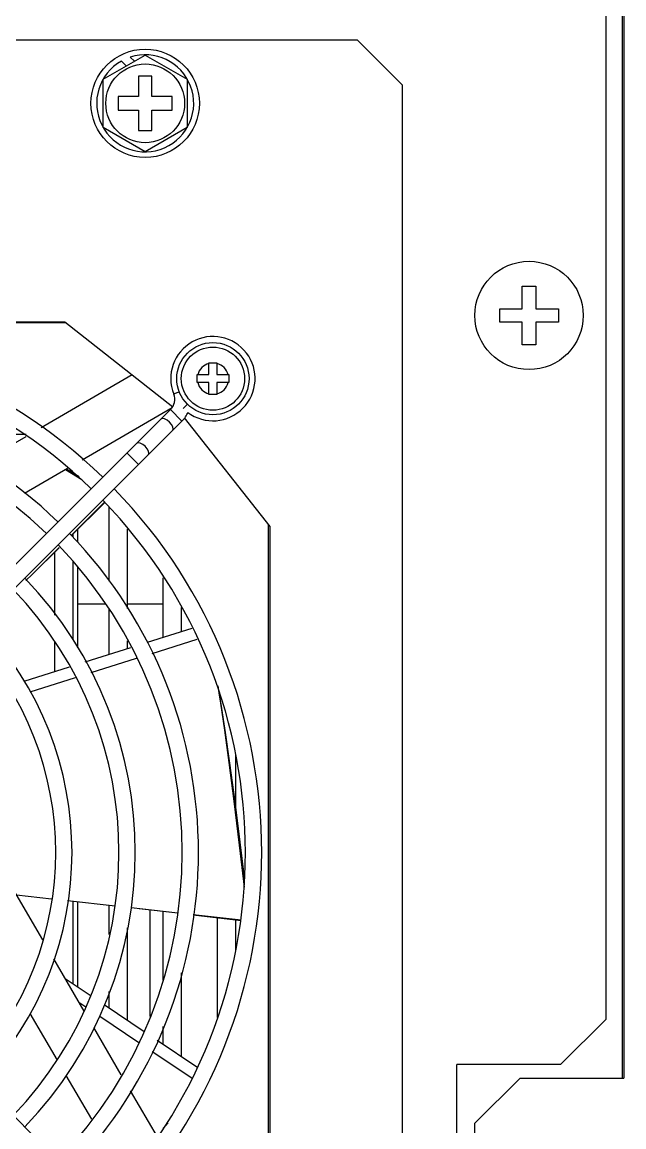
# Model space of a CAD drawing. Header units: millimetres. Extents: x -2 to 101, y -1 to 125.
# Drawn here: x 28.43 to 35.09, y 35.66 to 47.9 of the extents above; entities that cross this region are included whole.
import ezdxf

# ---------------------------------------------------------------- set-up
doc = ezdxf.new("R2010")
doc.units = ezdxf.units.MM

msp = doc.modelspace()

# ---------------------------------------------------------------- linework, layer by layer
for p, q in [((35.07, 51.35), (35.07, 36.2)), ((35.09, 51.35), (35.09, 36.2)), ((34.89, 48.1), (34.89, 36.85)), ((32.14, 47.7), (3.44, 47.7)), ((32.64, 47.2), (32.14, 47.7)), ((29.326, 47.268), (29.79, 47.535)), ((29.67, 47.466), (29.625, 47.511)), ((29.79, 47.535), (30.254, 47.268)), ((29.526, 47.468), (29.58, 47.414)), ((29.326, 46.732), (29.326, 47.268)), ((29.715, 47.3), (29.715, 47.075)), ((29.865, 47.3), (29.715, 47.3)), ((29.865, 47.075), (29.865, 47.3)), ((30.254, 47.268), (30.254, 46.732)), ((32.64, 30.2), (32.64, 47.2)), ((29.49, 47.075), (29.49, 46.925)), ((29.715, 47.075), (29.49, 47.075)), ((30.09, 47.075), (29.865, 47.075)), ((30.09, 46.925), (30.09, 47.075)), ((29.49, 46.925), (29.715, 46.925)), ((29.715, 46.925), (29.715, 46.7)), ((29.865, 46.7), (29.865, 46.925)), ((29.865, 46.925), (30.09, 46.925)), ((29.79, 46.464), (29.326, 46.732)), ((29.715, 46.7), (29.865, 46.7)), ((30.254, 46.732), (29.79, 46.464)), ((33.965, 44.725), (33.965, 44.975)), ((33.965, 44.975), (34.115, 44.975)), ((34.115, 44.975), (34.115, 44.725)), ((33.715, 44.575), (33.715, 44.725)), ((33.715, 44.725), (33.965, 44.725)), ((34.115, 44.725), (34.365, 44.725)), ((34.365, 44.725), (34.365, 44.575)), ((28.917, 44.567), (21.663, 44.567)), ((21.68, 44.58), (28.9, 44.58)), ((28.9, 44.58), (30.095, 43.639)), ((33.965, 44.575), (33.715, 44.575)), ((33.965, 44.325), (33.965, 44.575)), ((34.115, 44.575), (34.115, 44.325)), ((34.365, 44.575), (34.115, 44.575)), ((34.115, 44.325), (33.965, 44.325)), ((30.496, 43.994), (30.496, 44.125)), ((30.496, 44.125), (30.584, 44.125)), ((30.584, 44.125), (30.584, 43.994)), ((29.647, 43.992), (28.64, 43.406)), ((30.365, 43.906), (30.365, 43.994)), ((30.365, 43.994), (30.496, 43.994)), ((30.584, 43.994), (30.715, 43.994)), ((30.715, 43.994), (30.715, 43.906)), ((30.496, 43.906), (30.365, 43.906)), ((30.496, 43.775), (30.496, 43.906)), ((30.584, 43.906), (30.584, 43.775)), ((30.715, 43.906), (30.584, 43.906)), ((30.169, 43.804), (30.105, 43.779)), ((30.584, 43.775), (30.496, 43.775)), ((30.07, 43.607), (25.933, 39.471)), ((29.093, 43.052), (30.087, 43.63)), ((30.197, 43.48), (30.07, 43.607)), ((30.258, 43.668), (30.21, 43.62)), ((30.197, 43.48), (26.061, 39.343)), ((30.222, 43.514), (31.17, 42.31)), ((28.471, 43.33), (28.298, 43.33)), ((28.469, 43.307), (27.976, 43.02)), ((29.716, 42.999), (29.589, 43.126)), ((28.455, 42.682), (28.931, 42.958)), ((28.906, 42.943), (29.088, 42.831)), ((28.919, 42.951), (29.058, 42.865)), ((28.97, 42.212), (29.337, 42.579)), ((28.972, 42.209), (29.341, 42.575)), ((29.39, 41.707), (29.39, 42.529)), ((29.04, 42.276), (29.04, 42.137)), ((29.59, 42.283), (29.59, 41.402)), ((31.157, 35.073), (31.157, 42.327)), ((31.17, 42.31), (31.17, 35.09)), ((28.99, 42.227), (28.99, 42.193)), ((28.539, 41.781), (28.837, 42.079)), ((28.539, 41.781), (28.839, 42.077)), ((28.79, 41.331), (28.79, 42.029)), ((28.99, 41.926), (28.99, 41.061)), ((29.04, 41.863), (29.04, 40.969)), ((28.47, 41.712), (28.539, 41.781)), ((29.99, 41.084), (29.99, 41.743)), ((29.349, 41.45), (29.04, 41.45)), ((29.39, 40.895), (29.39, 41.395)), ((29.99, 41.45), (29.59, 41.45)), ((30.19, 41.414), (30.19, 41.147)), ((29.815, 41.029), (30.312, 41.186)), ((28.79, 40.706), (28.79, 41.032)), ((29.59, 41.044), (29.59, 40.958)), ((29.868, 40.906), (30.366, 41.063)), ((29.126, 40.812), (29.63, 40.971)), ((29.191, 40.693), (29.695, 40.852)), ((28.449, 40.598), (28.952, 40.757)), ((28.517, 40.48), (29.017, 40.638)), ((30.594, 40.547), (30.607, 40.47)), ((30.79, 39.788), (30.79, 39.203)), ((28.655, 37.734), (28.258, 38.417)), ((28.367, 38.23), (28.753, 38.188)), ((28.931, 38.169), (29.458, 38.11)), ((28.99, 38.162), (28.99, 37.248)), ((29.04, 38.157), (29.04, 37.214)), ((29.39, 37.792), (29.39, 38.118)), ((29.636, 38.091), (30.152, 38.033)), ((29.725, 38.081), (30.152, 38.03)), ((29.84, 38.067), (29.84, 36.885)), ((26.061, 38.057), (30.197, 33.92)), ((29.99, 37.287), (29.99, 38.05)), ((30.321, 38.01), (30.853, 37.948)), ((30.322, 38.014), (30.854, 37.953)), ((30.59, 36.871), (30.59, 37.979)), ((30.79, 37.955), (30.79, 37.612)), ((29.59, 37.867), (29.59, 36.844)), ((29.115, 36.943), (28.778, 37.523)), ((30.19, 37.366), (30.19, 36.441)), ((28.904, 37.306), (29.182, 37.119)), ((29.39, 36.979), (29.39, 37.162)), ((29.057, 37.043), (29.134, 36.991)), ((29.335, 37.016), (29.778, 36.718)), ((28.514, 36.915), (28.814, 36.4)), ((29.287, 36.887), (29.721, 36.596)), ((34.39, 36.35), (34.89, 36.85)), ((29.525, 36.237), (29.22, 36.761)), ((29.99, 36.576), (29.99, 36.774)), ((29.923, 36.62), (30.361, 36.326)), ((29.869, 36.496), (30.307, 36.202)), ((28.912, 36.231), (29.195, 35.744)), ((33.24, 30.95), (33.24, 36.35)), ((34.39, 36.35), (33.24, 36.35)), ((33.94, 36.2), (33.44, 35.7)), ((33.94, 36.2), (35.09, 36.2)), ((29.925, 35.55), (29.628, 36.06)), ((30.041, 35.705), (29.989, 35.647)), ((33.44, 31.6), (33.44, 35.7))]:
    msp.add_line(p, q)
for points in [[(30.091, 43.374), (30.098, 43.391), (30.095, 43.415), (30.081, 43.442), (30.059, 43.469), (30.032, 43.491), (30.005, 43.505), (29.981, 43.508), (29.964, 43.501)], [(29.822, 43.105), (29.829, 43.122), (29.826, 43.146), (29.812, 43.173), (29.79, 43.2), (29.763, 43.222), (29.736, 43.236), (29.712, 43.239), (29.695, 43.232)], [(30.607, 40.47), (30.629, 40.342), (30.677, 40.028), (30.725, 39.691), (30.782, 39.263), (30.839, 38.814), (30.887, 38.425)], [(30.607, 40.47), (30.624, 40.353), (30.667, 40.056), (30.715, 39.696), (30.77, 39.27), (30.83, 38.783), (30.887, 38.315)]]:
    msp.add_lwpolyline(points)
for centre, radius in [((29.79, 47), 0.6), ((29.79, 47), 0.436), ((34.04, 44.65), 0.6), ((30.54, 43.95), 0.4), ((30.54, 43.95), 0.35)]:
    msp.add_circle(centre, radius)
for centre, radius, start, end in [((29.79, 47), 0.537, 119.3662, 107.9007), ((25.29, 38.7), 5.79, 45.8941, 134.1059), ((25.29, 38.7), 5.61, 45.9227, 134.0773), ((30.54, 43.95), 0.467, 233.2738, 201.5016), ((30.54, 43.95), 0.174, 104.5292, 165.4708), ((30.54, 43.95), 0.174, 14.5292, 75.4708), ((30.54, 43.95), 0.174, 194.5292, 255.4708), ((30.54, 43.95), 0.174, 284.5292, 345.4708), ((25.29, 38.7), 5.09, 46.0168, 133.9832), ((29.957, 43.72), 0.16, 315, 21.5016), ((25.29, 38.7), 4.91, 46.0511, 133.9489), ((29.957, 43.72), 0.34, 315, 335.2944), ((25.29, 38.7), 5.79, 315.8895, 44.1105), ((25.29, 38.7), 5.61, 315.9182, 44.0818), ((25.29, 38.7), 5.09, 316.0122, 43.9878), ((25.29, 38.7), 4.91, 316.0511, 43.9489), ((25.29, 38.7), 4.39, 316.1756, 43.8244), ((25.29, 38.7), 4.21, 316.2259, 43.7741), ((25.29, 38.7), 3.69, 316.4027, 43.5973), ((25.29, 38.7), 3.51, 316.4745, 43.5255)]:
    msp.add_arc(centre, radius, start, end)

doc.saveas('drawing.dxf')
